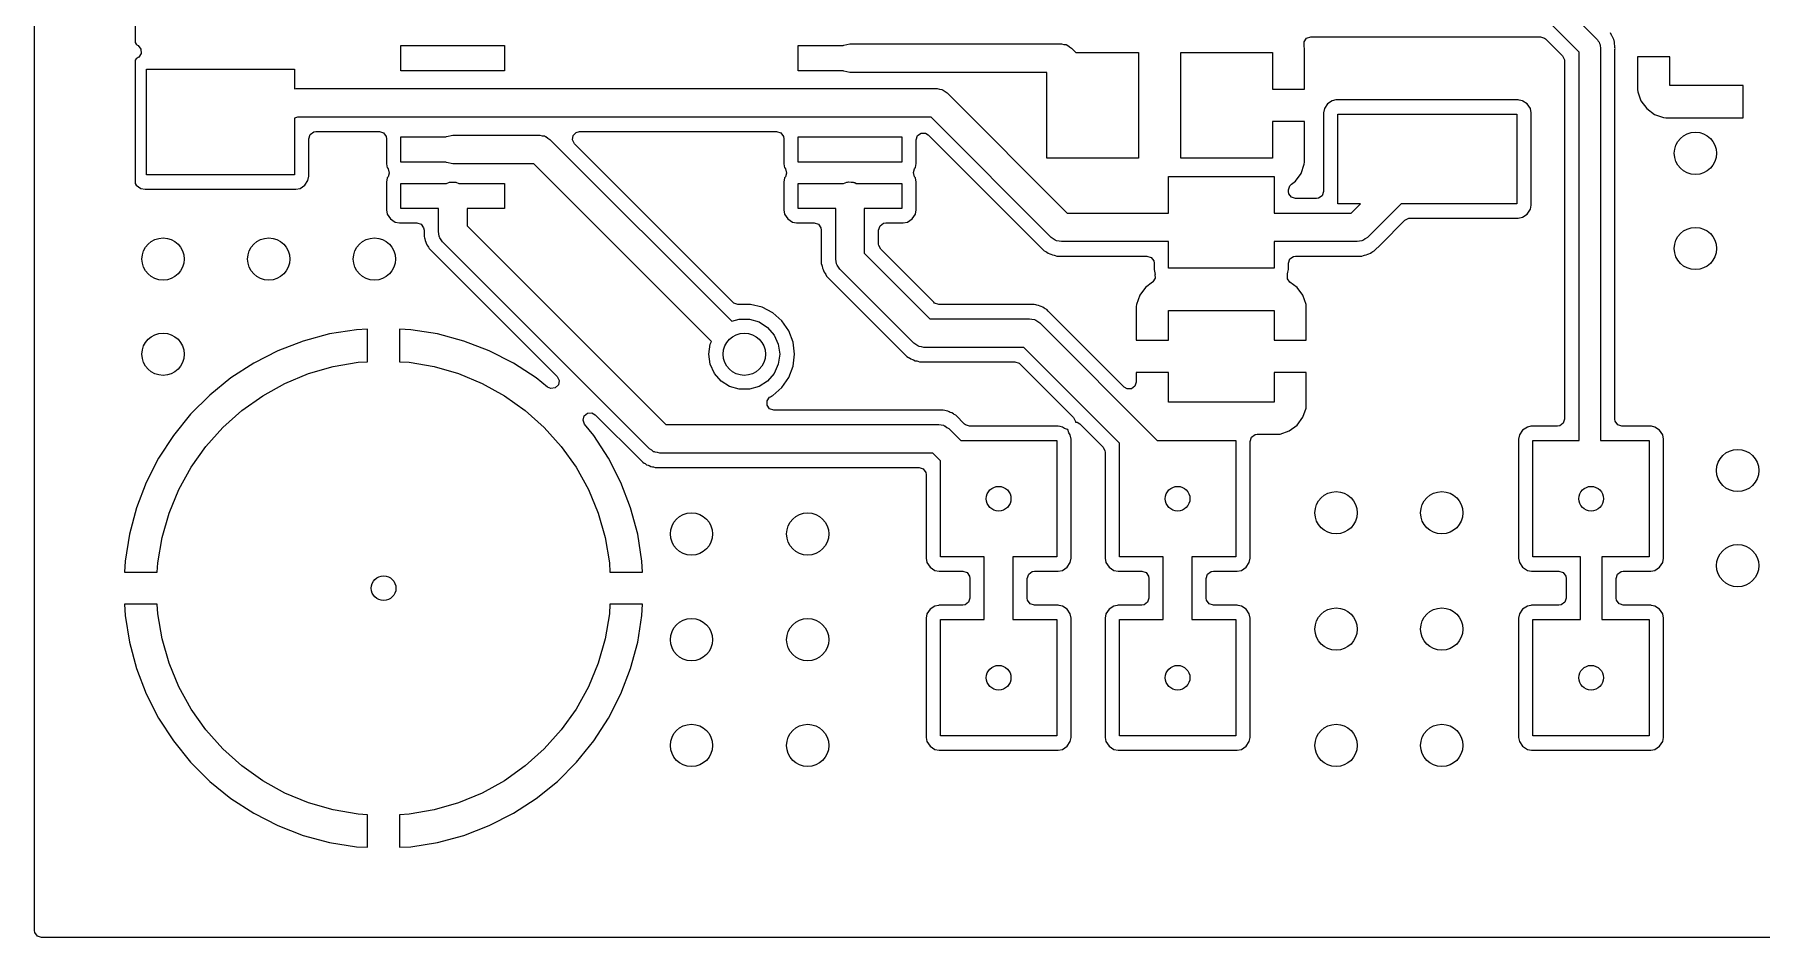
# Model space of a CAD drawing. Extents: x 5.05 to 6.64, y -4.73 to -3.54.
# Drawn here: x 5.051 to 6.016, y -4.729 to -4.225 of the extents above; entities that cross this region are included whole.
import ezdxf

# ---------------------------------------------------------------- set-up
doc = ezdxf.new("R2010")
doc.units = 0
doc.header["$MEASUREMENT"] = 0
doc.layers.add('BLACK', color=7, linetype='CONTINUOUS')

msp = doc.modelspace()

# ---------------------------------------------------------------- linework, layer by layer
at = {"layer": 'BLACK', "linetype": 'CONTINUOUS'}
for p, q in [((5.05144, -4.7251), (5.05144, -4.14194)), ((5.10765, -4.1604), (5.10765, -4.22926)), ((5.90467, -4.2077), (5.92476, -4.22779)), ((5.76089, -4.22879), (5.76229, -4.22677)), ((5.76229, -4.22677), (5.7646, -4.22597)), ((5.7646, -4.22597), (5.76469, -4.22596)), ((5.76469, -4.22596), (5.89298, -4.22596)), ((5.89298, -4.22596), (5.89531, -4.22672)), ((5.89531, -4.22672), (5.89578, -4.22712)), ((5.91452, -4.23452), (5.89794, -4.21794)), ((5.93275, -4.22514), (5.93208, -4.22377)), ((5.93295, -4.22554), (5.93275, -4.22514)), ((5.93302, -4.22568), (5.93295, -4.22554)), ((5.93396, -4.22742), (5.93302, -4.22568)), ((5.10765, -4.22926), (5.10824, -4.23014)), ((5.10824, -4.23014), (5.10865, -4.23041)), ((5.10865, -4.23041), (5.10939, -4.2309)), ((5.10939, -4.2309), (5.1109, -4.23283)), ((5.111, -4.23527), (5.10964, -4.23731)), ((5.1109, -4.23283), (5.111, -4.23527)), ((5.25611, -4.24494), (5.25611, -4.23094)), ((5.25611, -4.23094), (5.31411, -4.23094)), ((5.31411, -4.23094), (5.31411, -4.24494)), ((5.47811, -4.24494), (5.47811, -4.23094)), ((5.47811, -4.23094), (5.50337, -4.23094)), ((5.50337, -4.23094), (5.50364, -4.23074)), ((5.50364, -4.23074), (5.50711, -4.22994)), ((5.50711, -4.22994), (5.62525, -4.22994)), ((5.62525, -4.22994), (5.62656, -4.23024)), ((5.62656, -4.23024), (5.62789, -4.23039)), ((5.62789, -4.23039), (5.62828, -4.23064)), ((5.62828, -4.23064), (5.62872, -4.23074)), ((5.62872, -4.23074), (5.62977, -4.23157)), ((5.62977, -4.23157), (5.6309, -4.23229)), ((5.6309, -4.23229), (5.6334, -4.23479)), ((5.6334, -4.23479), (5.66835, -4.23479)), ((5.66835, -4.23479), (5.66835, -4.29384)), ((5.69197, -4.29384), (5.69197, -4.23479)), ((5.69197, -4.23479), (5.74315, -4.23479)), ((5.74315, -4.23479), (5.74315, -4.25533)), ((5.76095, -4.23123), (5.76089, -4.22879)), ((5.76101, -4.23141), (5.76095, -4.23123)), ((5.76112, -4.23262), (5.76101, -4.23141)), ((5.76101, -4.23141), (5.76101, -4.23141)), ((5.76112, -4.25533), (5.76112, -4.23262)), ((5.89578, -4.22712), (5.90534, -4.23668)), ((5.91452, -4.4515), (5.91452, -4.23452)), ((5.92476, -4.22779), (5.92515, -4.22847)), ((5.92515, -4.22847), (5.92571, -4.22903)), ((5.92571, -4.22903), (5.92592, -4.22979)), ((5.92592, -4.22979), (5.92631, -4.23048)), ((5.92631, -4.23048), (5.92631, -4.23127)), ((5.92631, -4.23127), (5.92652, -4.23203)), ((5.92652, -4.23203), (5.92652, -4.4515)), ((5.93405, -4.22769), (5.93396, -4.22742)), ((5.93396, -4.22742), (5.93396, -4.22742)), ((5.93414, -4.22798), (5.93405, -4.22769)), ((5.93426, -4.22899), (5.93414, -4.22798)), ((5.93414, -4.22798), (5.93414, -4.22798)), ((5.93438, -4.22993), (5.93426, -4.22899)), ((5.93441, -4.23009), (5.93438, -4.22993)), ((5.93454, -4.23087), (5.93441, -4.23009)), ((5.93454, -4.23092), (5.93454, -4.23087)), ((5.93454, -4.23087), (5.93454, -4.23087)), ((5.93457, -4.23141), (5.93454, -4.23092)), ((5.93454, -4.2339), (5.93462, -4.23308)), ((5.93454, -4.23728), (5.93454, -4.2339)), ((5.9346, -4.23166), (5.93457, -4.23141)), ((5.93463, -4.23191), (5.9346, -4.23166)), ((5.93462, -4.23308), (5.93472, -4.23262)), ((5.93472, -4.23262), (5.93463, -4.23191)), ((5.10824, -4.23826), (5.10765, -4.23914)), ((5.10765, -4.23914), (5.10765, -4.308)), ((5.10939, -4.23749), (5.10824, -4.23826)), ((5.10824, -4.23826), (5.10824, -4.23826)), ((5.10964, -4.23731), (5.10939, -4.23749)), ((5.11402, -4.30309), (5.11402, -4.24404)), ((5.11402, -4.24404), (5.1967, -4.24404)), ((5.1967, -4.24404), (5.1967, -4.25512)), ((5.31411, -4.24494), (5.25611, -4.24494)), ((5.50337, -4.24494), (5.47811, -4.24494)), ((5.50364, -4.24515), (5.50337, -4.24494)), ((5.50711, -4.24594), (5.50364, -4.24515)), ((5.61717, -4.24594), (5.50711, -4.24594)), ((5.61717, -4.29384), (5.61717, -4.24594)), ((5.90534, -4.23668), (5.90645, -4.23886)), ((5.90645, -4.23886), (5.9065, -4.23948)), ((5.9065, -4.23948), (5.9065, -4.43952)), ((5.93454, -4.36315), (5.93454, -4.23728)), ((5.9652, -4.23728), (5.94723, -4.23728)), ((5.94723, -4.23728), (5.94723, -4.25546)), ((5.9652, -4.25329), (5.9652, -4.23728)), ((5.1967, -4.25512), (5.19748, -4.25494)), ((5.19748, -4.25494), (5.28511, -4.25494)), ((5.28511, -4.25494), (5.50711, -4.25494)), ((5.50711, -4.25494), (5.55576, -4.25494)), ((5.55576, -4.25494), (5.55707, -4.25524)), ((5.55707, -4.25524), (5.5584, -4.25539)), ((5.5584, -4.25539), (5.55879, -4.25564)), ((5.55879, -4.25564), (5.55923, -4.25574)), ((5.55923, -4.25574), (5.56028, -4.25657)), ((5.74315, -4.25533), (5.76112, -4.25533)), ((5.94723, -4.25546), (5.94735, -4.25667)), ((6.00622, -4.25329), (5.9652, -4.25329)), ((6.00622, -4.27126), (6.00622, -4.25329)), ((5.56028, -4.25657), (5.56142, -4.25729)), ((5.56142, -4.25729), (5.62855, -4.32443)), ((5.77399, -4.26345), (5.77221, -4.26611)), ((5.77664, -4.26168), (5.77399, -4.26345)), ((5.77859, -4.26129), (5.77664, -4.26168)), ((5.77898, -4.26122), (5.77859, -4.26129)), ((5.88056, -4.26122), (5.77898, -4.26122)), ((5.88102, -4.26131), (5.88056, -4.26122)), ((5.8829, -4.26168), (5.88102, -4.26131)), ((5.88318, -4.26187), (5.8829, -4.26168)), ((5.88555, -4.26345), (5.88318, -4.26187)), ((5.88732, -4.26611), (5.88555, -4.26345)), ((5.94735, -4.25667), (5.94914, -4.26178)), ((5.94914, -4.26178), (5.95235, -4.26614)), ((5.19847, -4.27094), (5.1967, -4.27139)), ((5.1967, -4.27139), (5.1967, -4.30309)), ((5.28511, -4.27094), (5.19847, -4.27094)), ((5.50711, -4.27094), (5.28511, -4.27094)), ((5.55245, -4.27094), (5.50711, -4.27094)), ((5.61958, -4.33808), (5.55245, -4.27094)), ((5.76112, -4.2733), (5.74315, -4.2733)), ((5.74315, -4.2733), (5.74315, -4.29384)), ((5.76112, -4.29601), (5.76112, -4.2733)), ((5.77221, -4.26611), (5.77175, -4.26845)), ((5.77175, -4.26845), (5.77175, -4.31244)), ((5.77977, -4.31924), (5.77977, -4.26924)), ((5.77977, -4.26924), (5.87977, -4.26924)), ((5.87977, -4.26924), (5.87977, -4.31924)), ((5.88779, -4.26845), (5.88732, -4.26611)), ((5.88779, -4.32003), (5.88779, -4.26845)), ((5.95235, -4.26614), (5.95671, -4.26936)), ((5.95671, -4.26936), (5.96182, -4.27115)), ((5.96182, -4.27115), (5.96182, -4.27115)), ((5.96182, -4.27115), (5.96304, -4.27126)), ((5.96304, -4.27126), (6.00622, -4.27126)), ((5.20472, -4.28293), (5.20547, -4.2806)), ((5.20472, -4.30388), (5.20472, -4.28293)), ((5.20547, -4.2806), (5.20745, -4.27916)), ((5.20745, -4.27916), (5.20868, -4.27896)), ((5.20868, -4.27896), (5.24413, -4.27896)), ((5.24413, -4.27896), (5.24645, -4.27972)), ((5.24645, -4.27972), (5.24789, -4.2817)), ((5.24789, -4.2817), (5.24809, -4.28293)), ((5.24809, -4.28293), (5.24809, -4.29673)), ((5.25611, -4.29594), (5.25611, -4.28194)), ((5.25611, -4.28194), (5.28137, -4.28194)), ((5.28137, -4.28194), (5.28164, -4.28174)), ((5.28164, -4.28174), (5.28511, -4.28094)), ((5.28511, -4.28094), (5.33373, -4.28094)), ((5.33373, -4.28094), (5.33504, -4.28124)), ((5.33504, -4.28124), (5.33637, -4.28139)), ((5.33637, -4.28139), (5.33676, -4.28164)), ((5.33676, -4.28164), (5.3372, -4.28174)), ((5.3372, -4.28174), (5.33825, -4.28257)), ((5.33825, -4.28257), (5.33939, -4.28329)), ((5.33939, -4.28329), (5.44102, -4.38492)), ((5.35205, -4.28354), (5.35244, -4.28113)), ((5.35316, -4.28573), (5.35205, -4.28354)), ((5.35244, -4.28113), (5.35417, -4.2794)), ((5.35417, -4.2794), (5.35597, -4.27896)), ((5.35597, -4.27896), (5.46613, -4.27896)), ((5.46613, -4.27896), (5.46845, -4.27972)), ((5.46845, -4.27972), (5.46989, -4.2817)), ((5.46989, -4.2817), (5.47009, -4.28293)), ((5.47009, -4.28293), (5.47009, -4.29673)), ((5.47811, -4.29594), (5.47811, -4.28194)), ((5.47811, -4.28194), (5.53611, -4.28194)), ((5.53611, -4.28194), (5.53611, -4.29594)), ((5.54413, -4.28353), (5.54488, -4.2812)), ((5.54413, -4.29673), (5.54413, -4.28353)), ((5.54488, -4.2812), (5.54686, -4.27976)), ((5.54686, -4.27976), (5.54931, -4.27976)), ((5.54931, -4.27976), (5.55089, -4.28073)), ((5.55089, -4.28073), (5.61212, -4.34196)), ((5.44174, -4.3743), (5.35316, -4.28573)), ((5.66835, -4.29384), (5.61717, -4.29384)), ((5.74315, -4.29384), (5.69197, -4.29384)), ((5.1967, -4.30309), (5.11402, -4.30309)), ((5.20425, -4.30622), (5.20472, -4.30388)), ((5.24809, -4.29673), (5.2484, -4.2983)), ((5.2484, -4.2983), (5.24855, -4.29907)), ((5.24855, -4.29907), (5.249, -4.29974)), ((5.249, -4.29974), (5.24966, -4.3021)), ((5.24966, -4.3021), (5.249, -4.30415)), ((5.28137, -4.29594), (5.25611, -4.29594)), ((5.28164, -4.29615), (5.28137, -4.29594)), ((5.28511, -4.29694), (5.28164, -4.29615)), ((5.33041, -4.29694), (5.28511, -4.29694)), ((5.42973, -4.39626), (5.33041, -4.29694)), ((5.47009, -4.29673), (5.4704, -4.2983)), ((5.4704, -4.2983), (5.47055, -4.29907)), ((5.47055, -4.29907), (5.471, -4.29974)), ((5.471, -4.29974), (5.47166, -4.3021)), ((5.47166, -4.3021), (5.471, -4.30415)), ((5.53611, -4.29594), (5.47811, -4.29594)), ((5.54255, -4.30179), (5.54321, -4.29974)), ((5.54321, -4.30415), (5.54255, -4.30179)), ((5.54321, -4.29974), (5.54366, -4.29907)), ((5.54366, -4.29907), (5.54413, -4.29673)), ((5.54366, -4.29907), (5.54366, -4.29907)), ((5.54366, -4.29907), (5.54366, -4.29907)), ((5.756, -4.30669), (5.75922, -4.30233)), ((5.75922, -4.30233), (5.76101, -4.29722)), ((5.76101, -4.29722), (5.76112, -4.29601)), ((5.10765, -4.308), (5.10824, -4.30888)), ((5.10824, -4.30888), (5.11089, -4.31065)), ((5.11089, -4.31065), (5.11323, -4.31111)), ((5.11323, -4.31111), (5.11323, -4.31111)), ((5.11323, -4.31111), (5.19749, -4.31111)), ((5.19749, -4.31111), (5.19983, -4.31065)), ((5.19749, -4.31111), (5.19749, -4.31111)), ((5.19983, -4.31065), (5.20248, -4.30888)), ((5.20248, -4.30888), (5.20425, -4.30622)), ((5.24855, -4.30482), (5.24809, -4.30715)), ((5.24809, -4.30715), (5.24809, -4.32273)), ((5.249, -4.30415), (5.24855, -4.30482)), ((5.25611, -4.32194), (5.25611, -4.30794)), ((5.25611, -4.30794), (5.28167, -4.30794)), ((5.28167, -4.30794), (5.28333, -4.30715)), ((5.28333, -4.30715), (5.28689, -4.30715)), ((5.28689, -4.30715), (5.28855, -4.30794)), ((5.28855, -4.30794), (5.31411, -4.30794)), ((5.31411, -4.30794), (5.31411, -4.32194)), ((5.47055, -4.30482), (5.47009, -4.30715)), ((5.47009, -4.30715), (5.47009, -4.32273)), ((5.471, -4.30415), (5.47055, -4.30482)), ((5.47811, -4.32194), (5.47811, -4.30794)), ((5.47811, -4.30794), (5.5035, -4.30794)), ((5.5035, -4.30794), (5.50438, -4.30763)), ((5.50438, -4.30763), (5.50535, -4.30717)), ((5.50535, -4.30717), (5.50571, -4.30717)), ((5.50571, -4.30717), (5.50621, -4.307)), ((5.50621, -4.307), (5.50775, -4.30717)), ((5.50775, -4.30717), (5.50891, -4.30717)), ((5.50891, -4.30717), (5.50926, -4.30734)), ((5.50926, -4.30734), (5.50975, -4.30739)), ((5.50975, -4.30739), (5.51063, -4.30794)), ((5.51063, -4.30794), (5.53611, -4.30794)), ((5.53611, -4.30794), (5.53611, -4.32194)), ((5.54366, -4.30482), (5.54321, -4.30415)), ((5.54413, -4.30715), (5.54366, -4.30482)), ((5.54413, -4.32273), (5.54413, -4.30715)), ((5.68508, -4.32443), (5.68508, -4.30408)), ((5.68508, -4.30408), (5.74414, -4.30408)), ((5.74414, -4.30408), (5.74414, -4.32443)), ((5.75216, -4.31153), (5.75291, -4.3092)), ((5.75216, -4.31244), (5.75216, -4.31153)), ((5.75235, -4.31367), (5.75216, -4.31244)), ((5.75379, -4.31565), (5.75235, -4.31367)), ((5.75291, -4.3092), (5.75377, -4.30834)), ((5.75377, -4.30834), (5.756, -4.30669)), ((5.756, -4.30669), (5.756, -4.30669)), ((5.77175, -4.31244), (5.77099, -4.31477)), ((5.24809, -4.32273), (5.24855, -4.32507)), ((5.27711, -4.32194), (5.25611, -4.32194)), ((5.27711, -4.33481), (5.27711, -4.32194)), ((5.31411, -4.32194), (5.29311, -4.32194)), ((5.29311, -4.32194), (5.29311, -4.3315)), ((5.47009, -4.32273), (5.47055, -4.32507)), ((5.49913, -4.32194), (5.47811, -4.32194)), ((5.49913, -4.35014), (5.49913, -4.32194)), ((5.53611, -4.32194), (5.51513, -4.32194)), ((5.51513, -4.32194), (5.51513, -4.34683)), ((5.54366, -4.32507), (5.54413, -4.32273)), ((5.75612, -4.31641), (5.75379, -4.31565)), ((5.76779, -4.31641), (5.75612, -4.31641)), ((5.76901, -4.31621), (5.76779, -4.31641)), ((5.77099, -4.31477), (5.76901, -4.31621)), ((5.79247, -4.31924), (5.77977, -4.31924)), ((5.78728, -4.32443), (5.79247, -4.31924)), ((5.8151, -4.31924), (5.79625, -4.33808)), ((5.87977, -4.31924), (5.8151, -4.31924)), ((5.88555, -4.32502), (5.88732, -4.32237)), ((5.88732, -4.32237), (5.88779, -4.32003)), ((5.24855, -4.32507), (5.24855, -4.32507)), ((5.24855, -4.32507), (5.25032, -4.32773)), ((5.25032, -4.32773), (5.25298, -4.3295)), ((5.25298, -4.3295), (5.25532, -4.32996)), ((5.25532, -4.32996), (5.26513, -4.32996)), ((5.26513, -4.32996), (5.26745, -4.33072)), ((5.26745, -4.33072), (5.26889, -4.3327)), ((5.26889, -4.3327), (5.26909, -4.33393)), ((5.29311, -4.3315), (5.40414, -4.44254)), ((5.47055, -4.32507), (5.47055, -4.32507)), ((5.47055, -4.32507), (5.47232, -4.32773)), ((5.47232, -4.32773), (5.47498, -4.3295)), ((5.47498, -4.3295), (5.47732, -4.32996)), ((5.47732, -4.32996), (5.48715, -4.32996)), ((5.48715, -4.32996), (5.48948, -4.33072)), ((5.48948, -4.33072), (5.49092, -4.3327)), ((5.49092, -4.3327), (5.49111, -4.33393)), ((5.52315, -4.33393), (5.52391, -4.3316)), ((5.52391, -4.3316), (5.52589, -4.33016)), ((5.52589, -4.33016), (5.52711, -4.32996)), ((5.52711, -4.32996), (5.5369, -4.32996)), ((5.5369, -4.32996), (5.53924, -4.3295)), ((5.5369, -4.32996), (5.5369, -4.32996)), ((5.53924, -4.3295), (5.54189, -4.32773)), ((5.54189, -4.32773), (5.54366, -4.32507)), ((5.62855, -4.32443), (5.68508, -4.32443)), ((5.74414, -4.32443), (5.78728, -4.32443)), ((5.80372, -4.34196), (5.81726, -4.32842)), ((5.81726, -4.32842), (5.81944, -4.3273)), ((5.81944, -4.3273), (5.82006, -4.32726)), ((5.82006, -4.32726), (5.88056, -4.32726)), ((5.88056, -4.32726), (5.8829, -4.32679)), ((5.88056, -4.32726), (5.88056, -4.32726)), ((5.8829, -4.32679), (5.88555, -4.32502)), ((5.26909, -4.33393), (5.26909, -4.33735)), ((5.26909, -4.33735), (5.26913, -4.33747)), ((5.26913, -4.33747), (5.26938, -4.33827)), ((5.26938, -4.33827), (5.26953, -4.33887)), ((5.26953, -4.33887), (5.26968, -4.33982)), ((5.26968, -4.33982), (5.27012, -4.34068)), ((5.27012, -4.34068), (5.27036, -4.34126)), ((5.27036, -4.34126), (5.27065, -4.34217)), ((5.27065, -4.34217), (5.27065, -4.34217)), ((5.27065, -4.34217), (5.27122, -4.34296)), ((5.2774, -4.33612), (5.27711, -4.33481)), ((5.27756, -4.33745), (5.2774, -4.33612)), ((5.2778, -4.33784), (5.27756, -4.33745)), ((5.2779, -4.33828), (5.2778, -4.33784)), ((5.27874, -4.33933), (5.2779, -4.33828)), ((5.27945, -4.34047), (5.27874, -4.33933)), ((5.39517, -4.45619), (5.27945, -4.34047)), ((5.49111, -4.33393), (5.49111, -4.3476)), ((5.52315, -4.34187), (5.52315, -4.33393)), ((5.5232, -4.34249), (5.52315, -4.34187)), ((5.52431, -4.34467), (5.5232, -4.34249)), ((5.61212, -4.34196), (5.61571, -4.34555)), ((5.62072, -4.3388), (5.61958, -4.33808)), ((5.62177, -4.33963), (5.62072, -4.3388)), ((5.62221, -4.33973), (5.62177, -4.33963)), ((5.6226, -4.33998), (5.62221, -4.33973)), ((5.62393, -4.34013), (5.6226, -4.33998)), ((5.62524, -4.34043), (5.62393, -4.34013)), ((5.68508, -4.34043), (5.62524, -4.34043)), ((5.68508, -4.35526), (5.68508, -4.34043)), ((5.79059, -4.34043), (5.74414, -4.34043)), ((5.74414, -4.34043), (5.74414, -4.35526)), ((5.7919, -4.34013), (5.79059, -4.34043)), ((5.79324, -4.33998), (5.7919, -4.34013)), ((5.79362, -4.33973), (5.79324, -4.33998)), ((5.79407, -4.33963), (5.79362, -4.33973)), ((5.79511, -4.3388), (5.79407, -4.33963)), ((5.79625, -4.33808), (5.79511, -4.3388)), ((5.80013, -4.34555), (5.80372, -4.34196)), ((5.80372, -4.34196), (5.80372, -4.34196)), ((5.27122, -4.34296), (5.27155, -4.34348)), ((5.27155, -4.34348), (5.27198, -4.34434)), ((5.27198, -4.34434), (5.27289, -4.34525)), ((5.27289, -4.34525), (5.34342, -4.41578)), ((5.49111, -4.3476), (5.49111, -4.35268)), ((5.49943, -4.35145), (5.49913, -4.35014)), ((5.49958, -4.35278), (5.49943, -4.35145)), ((5.51513, -4.34683), (5.55178, -4.38348)), ((5.55394, -4.3743), (5.52431, -4.34467)), ((5.61571, -4.34555), (5.61657, -4.34598)), ((5.61657, -4.34598), (5.6171, -4.34631)), ((5.6171, -4.34631), (5.61788, -4.34688)), ((5.61788, -4.34688), (5.61879, -4.34717)), ((5.61879, -4.34717), (5.61937, -4.34741)), ((5.61937, -4.34741), (5.62023, -4.34785)), ((5.62023, -4.34785), (5.62118, -4.348)), ((5.62118, -4.348), (5.62179, -4.34815)), ((5.62179, -4.34815), (5.6227, -4.34844)), ((5.6227, -4.34844), (5.62398, -4.34844)), ((5.62398, -4.34844), (5.6731, -4.34844)), ((5.6731, -4.34844), (5.67543, -4.3492)), ((5.67543, -4.3492), (5.67687, -4.35118)), ((5.67687, -4.35118), (5.67706, -4.35241)), ((5.75216, -4.35241), (5.75291, -4.35008)), ((5.75291, -4.35008), (5.75489, -4.34864)), ((5.75489, -4.34864), (5.75612, -4.34844)), ((5.75612, -4.34844), (5.79313, -4.34844)), ((5.79313, -4.34844), (5.79405, -4.34815)), ((5.79313, -4.34844), (5.79313, -4.34844)), ((5.79405, -4.34815), (5.79465, -4.348)), ((5.79465, -4.348), (5.79561, -4.34785)), ((5.79561, -4.34785), (5.79647, -4.34741)), ((5.79647, -4.34741), (5.79704, -4.34717)), ((5.79704, -4.34717), (5.79796, -4.34688)), ((5.79796, -4.34688), (5.79874, -4.34631)), ((5.79874, -4.34631), (5.79927, -4.34598)), ((5.79927, -4.34598), (5.80013, -4.34555)), ((5.80013, -4.34555), (5.80013, -4.34555)), ((5.80013, -4.34555), (5.80013, -4.34555)), ((5.49111, -4.35268), (5.49141, -4.3536)), ((5.49141, -4.3536), (5.49155, -4.3542)), ((5.49155, -4.3542), (5.4917, -4.35515)), ((5.4917, -4.35515), (5.49214, -4.35601)), ((5.49214, -4.35601), (5.49238, -4.35659)), ((5.49238, -4.35659), (5.49268, -4.35751)), ((5.49268, -4.35751), (5.49268, -4.35751)), ((5.49268, -4.35751), (5.49325, -4.35829)), ((5.49325, -4.35829), (5.49357, -4.35882)), ((5.49357, -4.35882), (5.49401, -4.35968)), ((5.49401, -4.35968), (5.49491, -4.36058)), ((5.49491, -4.36058), (5.53817, -4.40384)), ((5.49982, -4.35317), (5.49958, -4.35278)), ((5.49992, -4.35361), (5.49982, -4.35317)), ((5.50076, -4.35466), (5.49992, -4.35361)), ((5.50147, -4.3558), (5.50076, -4.35466)), ((5.54281, -4.39714), (5.50147, -4.3558)), ((5.67772, -4.36083), (5.67644, -4.36292)), ((5.67706, -4.35241), (5.67706, -4.35605)), ((5.67706, -4.35605), (5.6776, -4.35877)), ((5.6776, -4.35877), (5.67756, -4.35878)), ((5.67756, -4.35878), (5.67772, -4.36083)), ((5.74414, -4.35526), (5.68508, -4.35526)), ((5.75158, -4.3611), (5.75159, -4.35865)), ((5.753, -4.36309), (5.75158, -4.3611)), ((5.75159, -4.35865), (5.75169, -4.35839)), ((5.75169, -4.35839), (5.75187, -4.35751)), ((5.75187, -4.35751), (5.75216, -4.35605)), ((5.75216, -4.35605), (5.75216, -4.35241)), ((5.66902, -4.37039), (5.66723, -4.3755)), ((5.67223, -4.36603), (5.66902, -4.37039)), ((5.67622, -4.36309), (5.67223, -4.36603)), ((5.67644, -4.36292), (5.67622, -4.36309)), ((5.75699, -4.36603), (5.753, -4.36309)), ((5.7602, -4.37039), (5.75699, -4.36603)), ((5.76199, -4.3755), (5.7602, -4.37039)), ((5.93454, -4.43952), (5.93454, -4.36315)), ((5.44221, -4.3747), (5.44174, -4.3743)), ((5.44454, -4.37546), (5.44221, -4.3747)), ((5.4447, -4.37546), (5.44454, -4.37546)), ((5.45145, -4.37546), (5.4447, -4.37546)), ((5.45802, -4.37708), (5.45145, -4.37546)), ((5.45145, -4.37546), (5.45145, -4.37546)), ((5.464, -4.38022), (5.45802, -4.37708)), ((5.45802, -4.37708), (5.45802, -4.37708)), ((5.46906, -4.3847), (5.464, -4.38022)), ((5.55442, -4.3747), (5.55394, -4.3743)), ((5.55674, -4.37546), (5.55442, -4.3747)), ((5.61006, -4.37546), (5.55674, -4.37546)), ((5.61098, -4.37576), (5.61006, -4.37546)), ((5.61006, -4.37546), (5.61006, -4.37546)), ((5.61158, -4.3759), (5.61098, -4.37576)), ((5.61254, -4.37605), (5.61158, -4.3759)), ((5.6134, -4.37649), (5.61254, -4.37605)), ((5.61397, -4.37673), (5.6134, -4.37649)), ((5.61489, -4.37703), (5.61397, -4.37673)), ((5.61567, -4.3776), (5.61489, -4.37703)), ((5.61489, -4.37703), (5.61489, -4.37703)), ((5.6162, -4.37792), (5.61567, -4.3776)), ((5.61706, -4.37836), (5.6162, -4.37792)), ((5.61796, -4.37926), (5.61706, -4.37836)), ((5.66035, -4.42165), (5.61796, -4.37926)), ((5.66723, -4.3755), (5.66711, -4.37672)), ((5.66711, -4.37672), (5.66711, -4.39549)), ((5.68508, -4.39549), (5.68508, -4.37888)), ((5.68508, -4.37888), (5.74414, -4.37888)), ((5.74414, -4.37888), (5.74414, -4.39549)), ((5.76211, -4.37672), (5.76199, -4.3755)), ((5.76211, -4.39549), (5.76211, -4.37672)), ((5.23133, -4.38963), (5.21632, -4.392)), ((5.23752, -4.3893), (5.23133, -4.38963)), ((5.23133, -4.38963), (5.23133, -4.38963)), ((5.23752, -4.4075), (5.23752, -4.3893)), ((5.23752, -4.3893), (5.23752, -4.3893)), ((5.26167, -4.38963), (5.25548, -4.3893)), ((5.25548, -4.3893), (5.25548, -4.4075)), ((5.27668, -4.392), (5.26167, -4.38963)), ((5.44102, -4.38492), (5.44526, -4.38368)), ((5.44526, -4.38368), (5.45089, -4.38368)), ((5.45089, -4.38368), (5.4563, -4.38527)), ((5.4563, -4.38527), (5.46105, -4.38832)), ((5.46105, -4.38832), (5.46474, -4.39258)), ((5.4729, -4.39026), (5.46906, -4.3847)), ((5.4753, -4.39658), (5.4729, -4.39026)), ((5.55178, -4.38348), (5.60752, -4.38348)), ((5.60752, -4.38348), (5.60883, -4.38378)), ((5.60883, -4.38378), (5.61017, -4.38393)), ((5.61017, -4.38393), (5.61055, -4.38417)), ((5.61055, -4.38417), (5.61099, -4.38427)), ((5.61099, -4.38427), (5.61204, -4.38511)), ((5.61204, -4.38511), (5.61318, -4.38582)), ((5.61318, -4.38582), (5.67886, -4.4515)), ((5.20164, -4.39594), (5.18746, -4.40138)), ((5.21632, -4.392), (5.20164, -4.39594)), ((5.21632, -4.392), (5.21632, -4.392)), ((5.29136, -4.39594), (5.27668, -4.392)), ((5.27668, -4.392), (5.27668, -4.392)), ((5.30554, -4.40138), (5.29136, -4.39594)), ((5.42826, -4.40329), (5.42907, -4.39771)), ((5.42907, -4.39771), (5.42973, -4.39626)), ((5.46474, -4.39258), (5.46708, -4.39771)), ((5.46708, -4.39771), (5.46789, -4.40329)), ((5.47611, -4.40329), (5.4753, -4.39658)), ((5.54395, -4.39785), (5.54281, -4.39714)), ((5.545, -4.39869), (5.54395, -4.39785)), ((5.54544, -4.39879), (5.545, -4.39869)), ((5.54583, -4.39903), (5.54544, -4.39879)), ((5.54716, -4.39918), (5.54583, -4.39903)), ((5.54847, -4.39948), (5.54716, -4.39918)), ((5.60421, -4.39948), (5.54847, -4.39948)), ((5.6577, -4.45297), (5.60421, -4.39948)), ((5.66711, -4.39549), (5.68508, -4.39549)), ((5.74414, -4.39549), (5.76211, -4.39549)), ((5.17392, -4.40828), (5.16117, -4.41656)), ((5.18745, -4.40138), (5.17392, -4.40828)), ((5.17392, -4.40828), (5.17392, -4.40828)), ((5.18746, -4.40138), (5.18745, -4.40138)), ((5.20455, -4.41413), (5.21824, -4.41018)), ((5.21824, -4.41018), (5.23228, -4.4078)), ((5.23228, -4.4078), (5.23752, -4.4075)), ((5.25548, -4.4075), (5.26072, -4.4078)), ((5.26072, -4.4078), (5.27476, -4.41018)), ((5.27476, -4.41018), (5.28845, -4.41413)), ((5.30555, -4.40138), (5.30554, -4.40138)), ((5.31908, -4.40828), (5.30555, -4.40138)), ((5.33183, -4.41656), (5.31908, -4.40828)), ((5.31908, -4.40828), (5.31908, -4.40828)), ((5.42907, -4.40887), (5.42826, -4.40329)), ((5.43141, -4.414), (5.42907, -4.40887)), ((5.46708, -4.40887), (5.46474, -4.414)), ((5.46789, -4.40329), (5.46708, -4.40887)), ((5.4729, -4.41632), (5.4753, -4.41)), ((5.4753, -4.41), (5.47611, -4.40329)), ((5.53817, -4.40384), (5.53817, -4.40384)), ((5.53817, -4.40384), (5.53893, -4.4046)), ((5.53893, -4.4046), (5.53979, -4.40504)), ((5.53979, -4.40504), (5.54032, -4.40536)), ((5.54032, -4.40536), (5.54111, -4.40593)), ((5.54111, -4.40593), (5.54202, -4.40623)), ((5.54202, -4.40623), (5.5426, -4.40647)), ((5.5426, -4.40647), (5.54346, -4.40691)), ((5.54346, -4.40691), (5.54346, -4.40691)), ((5.54346, -4.40691), (5.54346, -4.40691)), ((5.54346, -4.40691), (5.54441, -4.40706)), ((5.54441, -4.40706), (5.54501, -4.4072)), ((5.54501, -4.4072), (5.54593, -4.4075)), ((5.54593, -4.4075), (5.54704, -4.4075)), ((5.54704, -4.4075), (5.54704, -4.4075)), ((5.54704, -4.4075), (5.54721, -4.4075)), ((5.54721, -4.4075), (5.59925, -4.4075)), ((5.59925, -4.4075), (5.60158, -4.40826)), ((5.60158, -4.40826), (5.60205, -4.40866)), ((5.60205, -4.40866), (5.63206, -4.43868)), ((5.16117, -4.41656), (5.14936, -4.42612)), ((5.17893, -4.42647), (5.1914, -4.41958)), ((5.1914, -4.41958), (5.20455, -4.41413)), ((5.28845, -4.41413), (5.3016, -4.41958)), ((5.3016, -4.41958), (5.31407, -4.42647)), ((5.33813, -4.42166), (5.33183, -4.41656)), ((5.33183, -4.41656), (5.33183, -4.41656)), ((5.34342, -4.41578), (5.34453, -4.41796)), ((5.34453, -4.41796), (5.34415, -4.42038)), ((5.4351, -4.41826), (5.43141, -4.414)), ((5.43985, -4.42131), (5.4351, -4.41826)), ((5.46105, -4.41826), (5.4563, -4.42131)), ((5.46474, -4.414), (5.46105, -4.41826)), ((5.46906, -4.42188), (5.4729, -4.41632)), ((5.66711, -4.41885), (5.66636, -4.42118)), ((5.68508, -4.41346), (5.66711, -4.41346)), ((5.66711, -4.41346), (5.66711, -4.41885)), ((5.68508, -4.43006), (5.68508, -4.41346)), ((5.76211, -4.41346), (5.74414, -4.41346)), ((5.74414, -4.41346), (5.74414, -4.43006)), ((5.76211, -4.43223), (5.76211, -4.41346)), ((5.14936, -4.42612), (5.13862, -4.43686)), ((5.16732, -4.43471), (5.17893, -4.42647)), ((5.31407, -4.42647), (5.32568, -4.43471)), ((5.34, -4.42249), (5.33813, -4.42166)), ((5.34242, -4.42211), (5.34, -4.42249)), ((5.34415, -4.42038), (5.34242, -4.42211)), ((5.44526, -4.4229), (5.43985, -4.42131)), ((5.45089, -4.4229), (5.44526, -4.4229)), ((5.4563, -4.42131), (5.45089, -4.4229)), ((5.46077, -4.42933), (5.46221, -4.42735)), ((5.46077, -4.43178), (5.46077, -4.42933)), ((5.46221, -4.42735), (5.4627, -4.42705)), ((5.4627, -4.42705), (5.46334, -4.42671)), ((5.46334, -4.42671), (5.464, -4.42636)), ((5.464, -4.42636), (5.46906, -4.42188)), ((5.66193, -4.42262), (5.66035, -4.42165)), ((5.66438, -4.42262), (5.66193, -4.42262)), ((5.66636, -4.42118), (5.66438, -4.42262)), ((5.13862, -4.43686), (5.12906, -4.44867)), ((5.1567, -4.4442), (5.16732, -4.43471)), ((5.32568, -4.43471), (5.3363, -4.4442)), ((5.35797, -4.44009), (5.3586, -4.43772)), ((5.3586, -4.43772), (5.3605, -4.43618)), ((5.3605, -4.43618), (5.36295, -4.43606)), ((5.36295, -4.43606), (5.36472, -4.43708)), ((5.36472, -4.43708), (5.39053, -4.46289)), ((5.46221, -4.43376), (5.46077, -4.43178)), ((5.46454, -4.43452), (5.46221, -4.43376)), ((5.55927, -4.43452), (5.46454, -4.43452)), ((5.56019, -4.43481), (5.55927, -4.43452)), ((5.55927, -4.43452), (5.55927, -4.43452)), ((5.5608, -4.43496), (5.56019, -4.43481)), ((5.56175, -4.43511), (5.5608, -4.43496)), ((5.56261, -4.43555), (5.56175, -4.43511)), ((5.56318, -4.43579), (5.56261, -4.43555)), ((5.5641, -4.43608), (5.56318, -4.43579)), ((5.56488, -4.43665), (5.5641, -4.43608)), ((5.5641, -4.43608), (5.5641, -4.43608)), ((5.56541, -4.43698), (5.56488, -4.43665)), ((5.56627, -4.43741), (5.56541, -4.43698)), ((5.57118, -4.44232), (5.56627, -4.43741)), ((5.63206, -4.43868), (5.63317, -4.44086)), ((5.74414, -4.43006), (5.68508, -4.43006)), ((5.75699, -4.44291), (5.7602, -4.43855)), ((5.7602, -4.43855), (5.76199, -4.43344)), ((5.76199, -4.43344), (5.76211, -4.43223)), ((5.12906, -4.44867), (5.12078, -4.46142)), ((5.14721, -4.45482), (5.1567, -4.4442)), ((5.3363, -4.4442), (5.34579, -4.45482)), ((5.35884, -4.44237), (5.35797, -4.44009)), ((5.36394, -4.44867), (5.35884, -4.44237)), ((5.37222, -4.46142), (5.36394, -4.44867)), ((5.40414, -4.44254), (5.55674, -4.44254)), ((5.55674, -4.44254), (5.55804, -4.44283)), ((5.55804, -4.44283), (5.55938, -4.44298)), ((5.55938, -4.44298), (5.55976, -4.44323)), ((5.55976, -4.44323), (5.56021, -4.44333)), ((5.56021, -4.44333), (5.56126, -4.44416)), ((5.56126, -4.44416), (5.56239, -4.44488)), ((5.56239, -4.44488), (5.56901, -4.4515)), ((5.57165, -4.44272), (5.57118, -4.44232)), ((5.57398, -4.44348), (5.57165, -4.44272)), ((5.62349, -4.44348), (5.57398, -4.44348)), ((5.62466, -4.44371), (5.62349, -4.44348)), ((5.62349, -4.44348), (5.62349, -4.44348)), ((5.62583, -4.44395), (5.62466, -4.44371)), ((5.62706, -4.44477), (5.62583, -4.44395)), ((5.62583, -4.44395), (5.62583, -4.44395)), ((5.62864, -4.44539), (5.62706, -4.44477)), ((5.62893, -4.44534), (5.62864, -4.44539)), ((5.62943, -4.44714), (5.62893, -4.44534)), ((5.63026, -4.44837), (5.62943, -4.44714)), ((5.63072, -4.45071), (5.63026, -4.44837)), ((5.63317, -4.44086), (5.63312, -4.44118)), ((5.63312, -4.44118), (5.6341, -4.44122)), ((5.6341, -4.44122), (5.63553, -4.44214)), ((5.63553, -4.44214), (5.64852, -4.45513)), ((5.73148, -4.44966), (5.73346, -4.44823)), ((5.73346, -4.44823), (5.73468, -4.44803)), ((5.73468, -4.44803), (5.7463, -4.44803)), ((5.7463, -4.44803), (5.74752, -4.44792)), ((5.74752, -4.44792), (5.75263, -4.44613)), ((5.75263, -4.44613), (5.75699, -4.44291)), ((5.88125, -4.44837), (5.88078, -4.45071)), ((5.88302, -4.44572), (5.88125, -4.44837)), ((5.88567, -4.44395), (5.88302, -4.44572)), ((5.88763, -4.44356), (5.88567, -4.44395)), ((5.88801, -4.44348), (5.88763, -4.44356)), ((5.90254, -4.44348), (5.88801, -4.44348)), ((5.90376, -4.44329), (5.90254, -4.44348)), ((5.90574, -4.44185), (5.90376, -4.44329)), ((5.9065, -4.43952), (5.90574, -4.44185)), ((5.93473, -4.44074), (5.93454, -4.43952)), ((5.93617, -4.44272), (5.93473, -4.44074)), ((5.9385, -4.44348), (5.93617, -4.44272)), ((5.95459, -4.44348), (5.9385, -4.44348)), ((5.95506, -4.44357), (5.95459, -4.44348)), ((5.95459, -4.44348), (5.95459, -4.44348)), ((5.95693, -4.44395), (5.95506, -4.44357)), ((5.95959, -4.44572), (5.95693, -4.44395)), ((5.95693, -4.44395), (5.95693, -4.44395)), ((5.96136, -4.44837), (5.95959, -4.44572)), ((5.96182, -4.45071), (5.96136, -4.44837)), ((5.13897, -4.46643), (5.14721, -4.45482)), ((5.34579, -4.45482), (5.35403, -4.46643)), ((5.39631, -4.45691), (5.39517, -4.45619)), ((5.39736, -4.45774), (5.39631, -4.45691)), ((5.3978, -4.45784), (5.39736, -4.45774)), ((5.39819, -4.45809), (5.3978, -4.45784)), ((5.39952, -4.45824), (5.39819, -4.45809)), ((5.40083, -4.45854), (5.39952, -4.45824)), ((5.56901, -4.4515), (5.6227, -4.4515)), ((5.6227, -4.4515), (5.6227, -4.5165)), ((5.63072, -4.51729), (5.63072, -4.45071)), ((5.64852, -4.45513), (5.64963, -4.45731)), ((5.64963, -4.45731), (5.64968, -4.45793)), ((5.64968, -4.45793), (5.64968, -4.51729)), ((5.6577, -4.5165), (5.6577, -4.45297)), ((5.67886, -4.4515), (5.7227, -4.4515)), ((5.7227, -4.4515), (5.7227, -4.5165)), ((5.73072, -4.45199), (5.73148, -4.44966)), ((5.73072, -4.51729), (5.73072, -4.45199)), ((5.88078, -4.45071), (5.88078, -4.51729)), ((5.8888, -4.5165), (5.8888, -4.4515)), ((5.8888, -4.4515), (5.91452, -4.4515)), ((5.92652, -4.4515), (5.9538, -4.4515)), ((5.9538, -4.4515), (5.9538, -4.5165)), ((5.96182, -4.45159), (5.96182, -4.45071)), ((5.96182, -4.46956), (5.96182, -4.45159)), ((5.12078, -4.46142), (5.11388, -4.47495)), ((5.12078, -4.46142), (5.12078, -4.46142)), ((5.13208, -4.4789), (5.13897, -4.46643)), ((5.35403, -4.46643), (5.36092, -4.4789)), ((5.37912, -4.47495), (5.37222, -4.46142)), ((5.37222, -4.46142), (5.37222, -4.46142)), ((5.39053, -4.46289), (5.39053, -4.46289)), ((5.39053, -4.46289), (5.3913, -4.46366)), ((5.3913, -4.46366), (5.39216, -4.4641)), ((5.39216, -4.4641), (5.39269, -4.46442)), ((5.39269, -4.46442), (5.39347, -4.46499)), ((5.39347, -4.46499), (5.39347, -4.46499)), ((5.39347, -4.46499), (5.39347, -4.46499)), ((5.39347, -4.46499), (5.39347, -4.46499)), ((5.39347, -4.46499), (5.39438, -4.46529)), ((5.39438, -4.46529), (5.39496, -4.46552)), ((5.39496, -4.46552), (5.39582, -4.46596)), ((5.39582, -4.46596), (5.39582, -4.46596)), ((5.39582, -4.46596), (5.39582, -4.46596)), ((5.39582, -4.46596), (5.39677, -4.46611)), ((5.39677, -4.46611), (5.39738, -4.46626)), ((5.39738, -4.46626), (5.39829, -4.46656)), ((5.39829, -4.46656), (5.39941, -4.46656)), ((5.39941, -4.46656), (5.39941, -4.46656)), ((5.39941, -4.46656), (5.39957, -4.46656)), ((5.39957, -4.46656), (5.54572, -4.46656)), ((5.55342, -4.45854), (5.40083, -4.45854)), ((5.54572, -4.46656), (5.54805, -4.46731)), ((5.54805, -4.46731), (5.54949, -4.46929)), ((5.5577, -4.46281), (5.55342, -4.45854)), ((5.5577, -4.5165), (5.5577, -4.46281)), ((5.11388, -4.47496), (5.10844, -4.48914)), ((5.11388, -4.47495), (5.11388, -4.47496)), ((5.37912, -4.47496), (5.37912, -4.47495)), ((5.38456, -4.48914), (5.37912, -4.47496)), ((5.54949, -4.46929), (5.54968, -4.47052)), ((5.54968, -4.47052), (5.54968, -4.51729)), ((5.96182, -4.51729), (5.96182, -4.46956)), ((5.12663, -4.49205), (5.13208, -4.4789)), ((5.36092, -4.4789), (5.36637, -4.49205)), ((5.10844, -4.48914), (5.1045, -4.50382)), ((5.12268, -4.50574), (5.12663, -4.49205)), ((5.36637, -4.49205), (5.37032, -4.50574)), ((5.3885, -4.50382), (5.38456, -4.48914)), ((5.1045, -4.50382), (5.10213, -4.51883)), ((5.1045, -4.50382), (5.1045, -4.50382)), ((5.1203, -4.51978), (5.12268, -4.50574)), ((5.37032, -4.50574), (5.3727, -4.51978)), ((5.39087, -4.51883), (5.3885, -4.50382)), ((5.3885, -4.50382), (5.3885, -4.50382)), ((5.10213, -4.51883), (5.1018, -4.52502)), ((5.1018, -4.52502), (5.1018, -4.52502)), ((5.1018, -4.52502), (5.12, -4.52502)), ((5.10213, -4.51883), (5.10213, -4.51883)), ((5.12, -4.52502), (5.1203, -4.51978)), ((5.3727, -4.51978), (5.373, -4.52502)), ((5.373, -4.52502), (5.3912, -4.52502)), ((5.3912, -4.52502), (5.39087, -4.51883)), ((5.39087, -4.51883), (5.39087, -4.51883)), ((5.3912, -4.52502), (5.3912, -4.52502)), ((5.54968, -4.51729), (5.55015, -4.51963)), ((5.55015, -4.51963), (5.55015, -4.51963)), ((5.55015, -4.51963), (5.55192, -4.52228)), ((5.55192, -4.52228), (5.55457, -4.52405)), ((5.55457, -4.52405), (5.55691, -4.52452)), ((5.55691, -4.52452), (5.57022, -4.52452)), ((5.5822, -4.5165), (5.5577, -4.5165)), ((5.57022, -4.52452), (5.57255, -4.52528)), ((5.57255, -4.52528), (5.57399, -4.52726)), ((5.5822, -4.5515), (5.5822, -4.5165)), ((5.6227, -4.5165), (5.5982, -4.5165)), ((5.5982, -4.5165), (5.5982, -4.5515)), ((5.60698, -4.52615), (5.60896, -4.52471)), ((5.60896, -4.52471), (5.61018, -4.52452)), ((5.61018, -4.52452), (5.62349, -4.52452)), ((5.62349, -4.52452), (5.62583, -4.52405)), ((5.62349, -4.52452), (5.62349, -4.52452)), ((5.62583, -4.52405), (5.62848, -4.52228)), ((5.62848, -4.52228), (5.63026, -4.51963)), ((5.63026, -4.51963), (5.63072, -4.51729)), ((5.64968, -4.51729), (5.65015, -4.51963)), ((5.65015, -4.51963), (5.65015, -4.51963)), ((5.65015, -4.51963), (5.65192, -4.52228)), ((5.65192, -4.52228), (5.65457, -4.52405)), ((5.65457, -4.52405), (5.65691, -4.52452)), ((5.65691, -4.52452), (5.67022, -4.52452)), ((5.6822, -4.5165), (5.6577, -4.5165)), ((5.67022, -4.52452), (5.67255, -4.52528)), ((5.67255, -4.52528), (5.67399, -4.52726)), ((5.6822, -4.5515), (5.6822, -4.5165)), ((5.7227, -4.5165), (5.6982, -4.5165)), ((5.6982, -4.5165), (5.6982, -4.5515)), ((5.70698, -4.52615), (5.70896, -4.52471)), ((5.70896, -4.52471), (5.71018, -4.52452)), ((5.71018, -4.52452), (5.72349, -4.52452)), ((5.72349, -4.52452), (5.72583, -4.52405)), ((5.72349, -4.52452), (5.72349, -4.52452)), ((5.72583, -4.52405), (5.72848, -4.52228)), ((5.72848, -4.52228), (5.73026, -4.51963)), ((5.73026, -4.51963), (5.73072, -4.51729)), ((5.88078, -4.51729), (5.88125, -4.51963)), ((5.88125, -4.51963), (5.88125, -4.51963)), ((5.88125, -4.51963), (5.88302, -4.52228)), ((5.88302, -4.52228), (5.88567, -4.52405)), ((5.88567, -4.52405), (5.88801, -4.52452)), ((5.88801, -4.52452), (5.90332, -4.52452)), ((5.9153, -4.5165), (5.8888, -4.5165)), ((5.90332, -4.52452), (5.90565, -4.52528)), ((5.90565, -4.52528), (5.90709, -4.52726)), ((5.9153, -4.5515), (5.9153, -4.5165)), ((5.9538, -4.5165), (5.9273, -4.5165)), ((5.9273, -4.5165), (5.9273, -4.5515)), ((5.93608, -4.52615), (5.93806, -4.52471)), ((5.93806, -4.52471), (5.93928, -4.52452)), ((5.93928, -4.52452), (5.95459, -4.52452)), ((5.95459, -4.52452), (5.95693, -4.52405)), ((5.95459, -4.52452), (5.95459, -4.52452)), ((5.95693, -4.52405), (5.95959, -4.52228)), ((5.95959, -4.52228), (5.96136, -4.51963)), ((5.96136, -4.51963), (5.96182, -4.51729)), ((5.57399, -4.52726), (5.57418, -4.52848)), ((5.57418, -4.52848), (5.57418, -4.53952)), ((5.60622, -4.52848), (5.60698, -4.52615)), ((5.60622, -4.53952), (5.60622, -4.52848)), ((5.67399, -4.52726), (5.67418, -4.52848)), ((5.67418, -4.52848), (5.67418, -4.53952)), ((5.70622, -4.52848), (5.70698, -4.52615)), ((5.70622, -4.53952), (5.70622, -4.52848)), ((5.90709, -4.52726), (5.90728, -4.52848)), ((5.90728, -4.52848), (5.90728, -4.53952)), ((5.93532, -4.52848), (5.93608, -4.52615)), ((5.93532, -4.53952), (5.93532, -4.52848)), ((5.1018, -4.54298), (5.10213, -4.54917)), ((5.12, -4.54298), (5.1018, -4.54298)), ((5.1203, -4.54822), (5.12, -4.54298)), ((5.373, -4.54298), (5.3727, -4.54822)), ((5.3912, -4.54298), (5.373, -4.54298)), ((5.39087, -4.54917), (5.3912, -4.54298)), ((5.55457, -4.54395), (5.55192, -4.54572)), ((5.55652, -4.54356), (5.55457, -4.54395)), ((5.55691, -4.54348), (5.55652, -4.54356)), ((5.57022, -4.54348), (5.55691, -4.54348)), ((5.57144, -4.54329), (5.57022, -4.54348)), ((5.57342, -4.54185), (5.57144, -4.54329)), ((5.57418, -4.53952), (5.57342, -4.54185)), ((5.60641, -4.54074), (5.60622, -4.53952)), ((5.60785, -4.54272), (5.60641, -4.54074)), ((5.61018, -4.54348), (5.60785, -4.54272)), ((5.62349, -4.54348), (5.61018, -4.54348)), ((5.62396, -4.54357), (5.62349, -4.54348)), ((5.62349, -4.54348), (5.62349, -4.54348)), ((5.62583, -4.54395), (5.62396, -4.54357)), ((5.62848, -4.54572), (5.62583, -4.54395)), ((5.62583, -4.54395), (5.62583, -4.54395)), ((5.65457, -4.54395), (5.65192, -4.54572)), ((5.65652, -4.54356), (5.65457, -4.54395)), ((5.65691, -4.54348), (5.65652, -4.54356)), ((5.67022, -4.54348), (5.65691, -4.54348)), ((5.67144, -4.54329), (5.67022, -4.54348)), ((5.67342, -4.54185), (5.67144, -4.54329)), ((5.67418, -4.53952), (5.67342, -4.54185)), ((5.70641, -4.54074), (5.70622, -4.53952)), ((5.70785, -4.54272), (5.70641, -4.54074)), ((5.71018, -4.54348), (5.70785, -4.54272)), ((5.72349, -4.54348), (5.71018, -4.54348)), ((5.72396, -4.54357), (5.72349, -4.54348)), ((5.72349, -4.54348), (5.72349, -4.54348)), ((5.72583, -4.54395), (5.72396, -4.54357)), ((5.72848, -4.54572), (5.72583, -4.54395)), ((5.72583, -4.54395), (5.72583, -4.54395)), ((5.88567, -4.54395), (5.88302, -4.54572)), ((5.88763, -4.54356), (5.88567, -4.54395)), ((5.88801, -4.54348), (5.88763, -4.54356)), ((5.90332, -4.54348), (5.88801, -4.54348)), ((5.90455, -4.54329), (5.90332, -4.54348)), ((5.90653, -4.54185), (5.90455, -4.54329)), ((5.90728, -4.53952), (5.90653, -4.54185)), ((5.93552, -4.54074), (5.93532, -4.53952)), ((5.93696, -4.54272), (5.93552, -4.54074)), ((5.93776, -4.54298), (5.93696, -4.54272)), ((5.93928, -4.54348), (5.93776, -4.54298)), ((5.95459, -4.54348), (5.93928, -4.54348)), ((5.95506, -4.54357), (5.95459, -4.54348)), ((5.95459, -4.54348), (5.95459, -4.54348)), ((5.95693, -4.54395), (5.95506, -4.54357)), ((5.95959, -4.54572), (5.95693, -4.54395)), ((5.95693, -4.54395), (5.95693, -4.54395)), ((5.10213, -4.54917), (5.10213, -4.54917)), ((5.10213, -4.54917), (5.1045, -4.56418)), ((5.12268, -4.56226), (5.1203, -4.54822)), ((5.3727, -4.54822), (5.37032, -4.56226)), ((5.3885, -4.56418), (5.39087, -4.54917)), ((5.39087, -4.54917), (5.39087, -4.54917)), ((5.55015, -4.54837), (5.54968, -4.55071)), ((5.54968, -4.55071), (5.54968, -4.61729)), ((5.55192, -4.54572), (5.55015, -4.54837)), ((5.5577, -4.6165), (5.5577, -4.5515)), ((5.5577, -4.5515), (5.5822, -4.5515)), ((5.5982, -4.5515), (5.6227, -4.5515)), ((5.6227, -4.5515), (5.6227, -4.6165)), ((5.63026, -4.54837), (5.62848, -4.54572)), ((5.63072, -4.55071), (5.63026, -4.54837)), ((5.63072, -4.61729), (5.63072, -4.55071)), ((5.65015, -4.54837), (5.64968, -4.55071)), ((5.64968, -4.55071), (5.64968, -4.61729)), ((5.65192, -4.54572), (5.65015, -4.54837)), ((5.6577, -4.6165), (5.6577, -4.5515)), ((5.6577, -4.5515), (5.6822, -4.5515)), ((5.6982, -4.5515), (5.7227, -4.5515)), ((5.7227, -4.5515), (5.7227, -4.6165)), ((5.73026, -4.54837), (5.72848, -4.54572)), ((5.73072, -4.55071), (5.73026, -4.54837)), ((5.73072, -4.61729), (5.73072, -4.55071)), ((5.88125, -4.54837), (5.88078, -4.55071)), ((5.88078, -4.55071), (5.88078, -4.61729)), ((5.88302, -4.54572), (5.88125, -4.54837)), ((5.8888, -4.6165), (5.8888, -4.5515)), ((5.8888, -4.5515), (5.9153, -4.5515)), ((5.9273, -4.5515), (5.9538, -4.5515)), ((5.9538, -4.5515), (5.9538, -4.6165)), ((5.96136, -4.54837), (5.95959, -4.54572)), ((5.96182, -4.55071), (5.96136, -4.54837)), ((5.96182, -4.61729), (5.96182, -4.55071)), ((5.1045, -4.56418), (5.1045, -4.56418)), ((5.1045, -4.56418), (5.10844, -4.57886)), ((5.12663, -4.57595), (5.12268, -4.56226)), ((5.37032, -4.56226), (5.36637, -4.57595)), ((5.38456, -4.57886), (5.3885, -4.56418)), ((5.3885, -4.56418), (5.3885, -4.56418)), ((5.10844, -4.57886), (5.11388, -4.59304)), ((5.13208, -4.5891), (5.12663, -4.57595)), ((5.36637, -4.57595), (5.36092, -4.5891)), ((5.37912, -4.59304), (5.38456, -4.57886)), ((5.11388, -4.59304), (5.11388, -4.59305)), ((5.11388, -4.59305), (5.12078, -4.60658)), ((5.13897, -4.60157), (5.13208, -4.5891)), ((5.36092, -4.5891), (5.35403, -4.60157)), ((5.37222, -4.60658), (5.37912, -4.59305)), ((5.37912, -4.59305), (5.37912, -4.59304)), ((5.14721, -4.61318), (5.13897, -4.60157)), ((5.35403, -4.60157), (5.34579, -4.61318)), ((5.12078, -4.60658), (5.12078, -4.60658)), ((5.12078, -4.60658), (5.12906, -4.61933)), ((5.36394, -4.61933), (5.37222, -4.60658)), ((5.37222, -4.60658), (5.37222, -4.60658)), ((5.12906, -4.61933), (5.12906, -4.61933)), ((5.12906, -4.61933), (5.13862, -4.63114)), ((5.1567, -4.6238), (5.14721, -4.61318)), ((5.34579, -4.61318), (5.3363, -4.6238)), ((5.35438, -4.63114), (5.36394, -4.61933)), ((5.36394, -4.61933), (5.36394, -4.61933)), ((5.54968, -4.61729), (5.55015, -4.61963)), ((5.55015, -4.61963), (5.55015, -4.61963)), ((5.55015, -4.61963), (5.55192, -4.62228)), ((5.55192, -4.62228), (5.55457, -4.62405)), ((5.6227, -4.6165), (5.5577, -4.6165)), ((5.62583, -4.62405), (5.62848, -4.62228)), ((5.62848, -4.62228), (5.63026, -4.61963)), ((5.63026, -4.61963), (5.63072, -4.61729)), ((5.64968, -4.61729), (5.65015, -4.61963)), ((5.65015, -4.61963), (5.65015, -4.61963)), ((5.65015, -4.61963), (5.65192, -4.62228)), ((5.65192, -4.62228), (5.65457, -4.62405)), ((5.7227, -4.6165), (5.6577, -4.6165)), ((5.72583, -4.62405), (5.72848, -4.62228)), ((5.72848, -4.62228), (5.73026, -4.61963)), ((5.73026, -4.61963), (5.73072, -4.61729)), ((5.88078, -4.61729), (5.88125, -4.61963)), ((5.88125, -4.61963), (5.88125, -4.61963)), ((5.88125, -4.61963), (5.88302, -4.62228)), ((5.88302, -4.62228), (5.88567, -4.62405)), ((5.9538, -4.6165), (5.8888, -4.6165)), ((5.95693, -4.62405), (5.95959, -4.62228)), ((5.95959, -4.62228), (5.96136, -4.61963)), ((5.96136, -4.61963), (5.96182, -4.61729)), ((5.13862, -4.63114), (5.14936, -4.64188)), ((5.16732, -4.63329), (5.1567, -4.6238)), ((5.3363, -4.6238), (5.32568, -4.63329)), ((5.34364, -4.64188), (5.35438, -4.63114)), ((5.55457, -4.62405), (5.55691, -4.62452)), ((5.55691, -4.62452), (5.55691, -4.62452)), ((5.55691, -4.62452), (5.62349, -4.62452)), ((5.62349, -4.62452), (5.62583, -4.62405)), ((5.62349, -4.62452), (5.62349, -4.62452)), ((5.65457, -4.62405), (5.65691, -4.62452)), ((5.65691, -4.62452), (5.65691, -4.62452)), ((5.65691, -4.62452), (5.72349, -4.62452)), ((5.72349, -4.62452), (5.72583, -4.62405)), ((5.72349, -4.62452), (5.72349, -4.62452)), ((5.88567, -4.62405), (5.88801, -4.62452)), ((5.88801, -4.62452), (5.88801, -4.62452)), ((5.88801, -4.62452), (5.95459, -4.62452)), ((5.95459, -4.62452), (5.95693, -4.62405)), ((5.95459, -4.62452), (5.95459, -4.62452)), ((5.17893, -4.64153), (5.16732, -4.63329)), ((5.1914, -4.64842), (5.17893, -4.64153)), ((5.31407, -4.64153), (5.3016, -4.64842)), ((5.32568, -4.63329), (5.31407, -4.64153)), ((5.14936, -4.64188), (5.16117, -4.65144)), ((5.16117, -4.65144), (5.16117, -4.65144)), ((5.16117, -4.65144), (5.17392, -4.65972)), ((5.20455, -4.65387), (5.1914, -4.64842)), ((5.3016, -4.64842), (5.28845, -4.65387)), ((5.31908, -4.65972), (5.33183, -4.65144)), ((5.33183, -4.65144), (5.34364, -4.64188)), ((5.33183, -4.65144), (5.33183, -4.65144)), ((5.17392, -4.65972), (5.17392, -4.65972)), ((5.17392, -4.65972), (5.18745, -4.66662)), ((5.21824, -4.65782), (5.20455, -4.65387)), ((5.23228, -4.6602), (5.21824, -4.65782)), ((5.23752, -4.6605), (5.23228, -4.6602)), ((5.23752, -4.6787), (5.23752, -4.6605)), ((5.26072, -4.6602), (5.25548, -4.6605)), ((5.25548, -4.6605), (5.25548, -4.6787)), ((5.27476, -4.65782), (5.26072, -4.6602)), ((5.28845, -4.65387), (5.27476, -4.65782)), ((5.30555, -4.66662), (5.31908, -4.65972)), ((5.31908, -4.65972), (5.31908, -4.65972)), ((5.18745, -4.66662), (5.18746, -4.66662)), ((5.18746, -4.66662), (5.20164, -4.67206)), ((5.29136, -4.67206), (5.30554, -4.66662)), ((5.30554, -4.66662), (5.30555, -4.66662)), ((5.20164, -4.67206), (5.21632, -4.676)), ((5.21632, -4.676), (5.21632, -4.676)), ((5.21632, -4.676), (5.23133, -4.67837)), ((5.23133, -4.67837), (5.23133, -4.67837)), ((5.23133, -4.67837), (5.23752, -4.6787)), ((5.23752, -4.6787), (5.23752, -4.6787)), ((5.25548, -4.6787), (5.26167, -4.67837)), ((5.25548, -4.6787), (5.25548, -4.6787)), ((5.26167, -4.67837), (5.27668, -4.676)), ((5.27668, -4.676), (5.29136, -4.67206)), ((5.27668, -4.676), (5.27668, -4.676)), ((5.05163, -4.72632), (5.05144, -4.7251)), ((5.05307, -4.7283), (5.05163, -4.72632)), ((5.0554, -4.72906), (5.05307, -4.7283)), ((6.6376, -4.72906), (5.0554, -4.72906))]:
    msp.add_line(p, q, dxfattribs=at)
at = {"layer": 'BLACK'}
for centre, radius in [((5.97957, -4.29109), 0.01181), ((5.97957, -4.34424), 0.01181), ((5.12327, -4.35014), 0.01181), ((5.18233, -4.35014), 0.01181), ((5.24138, -4.35014), 0.01181), ((5.12327, -4.40329), 0.01181), ((5.44807, -4.40329), 0.01181), ((6.00319, -4.46825), 0.01181), ((5.5902, -4.484), 0.00689), ((5.6902, -4.484), 0.00689), ((5.9213, -4.484), 0.00689), ((5.77878, -4.49187), 0.01181), ((5.83784, -4.49187), 0.01181), ((5.41855, -4.50369), 0.01181), ((5.48351, -4.50369), 0.01181), ((6.00319, -4.5214), 0.01181), ((5.2465, -4.534), 0.00689), ((5.77878, -4.55683), 0.01181), ((5.83784, -4.55683), 0.01181), ((5.41855, -4.56274), 0.01181), ((5.48351, -4.56274), 0.01181), ((5.5902, -4.584), 0.00689), ((5.6902, -4.584), 0.00689), ((5.9213, -4.584), 0.00689), ((5.41855, -4.6218), 0.01181), ((5.48351, -4.6218), 0.01181), ((5.77878, -4.6218), 0.01181), ((5.83784, -4.6218), 0.01181)]:
    msp.add_circle(centre, radius, dxfattribs=at)

doc.saveas('drawing.dxf')
